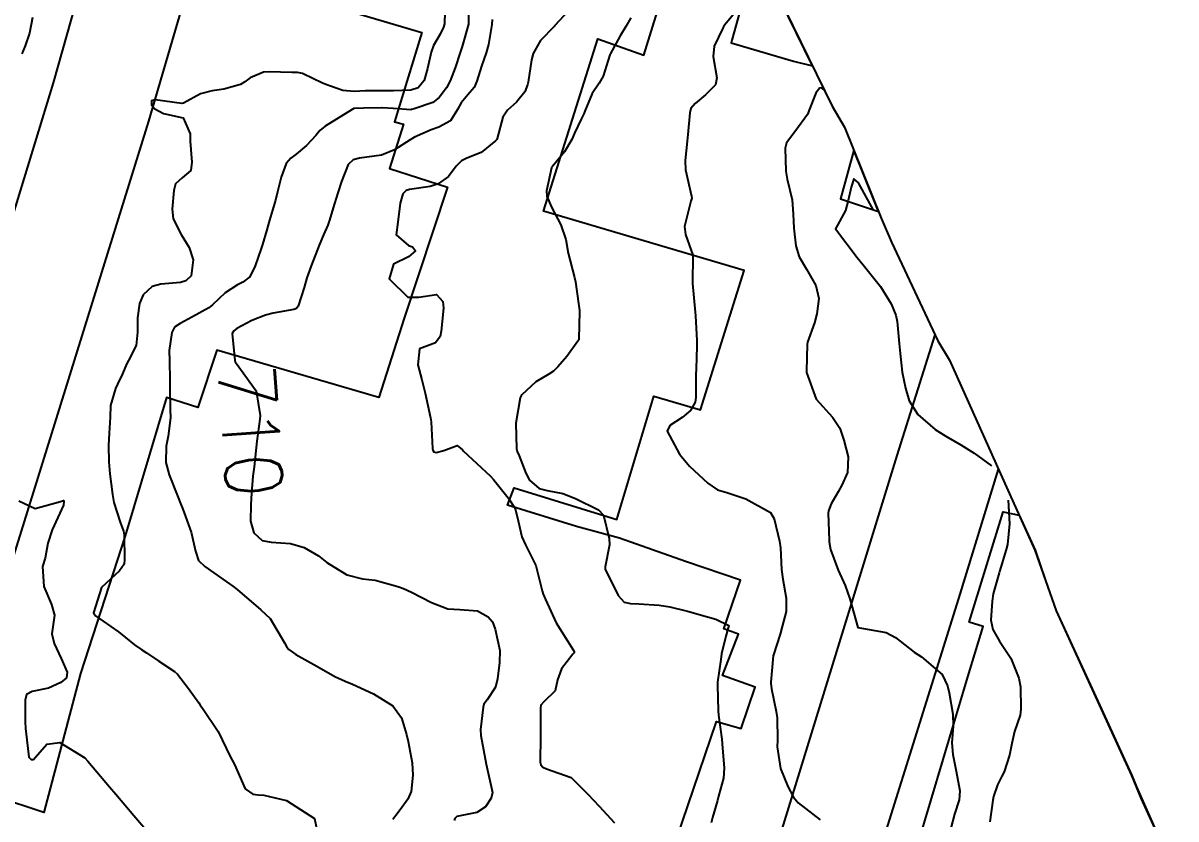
# Model space of a CAD drawing. Header units: metres. Extents: x 286371 to 293043, y 7462578 to 7466404.
# Drawn here: x 291765.8 to 291846.9, y 7463485.3 to 7463541.2 of the extents above; entities that cross this region are included whole.
import ezdxf
from ezdxf.enums import TextEntityAlignment as Align

# ---------------------------------------------------------------- set-up
doc = ezdxf.new("R2010")
doc.units = ezdxf.units.M
doc.header["$MEASUREMENT"] = 0
for name, color, linetype in [('Area', 45, 'Continuous'), ('Cotas', 45, 'Continuous'), ('Curvas de Nivel 1m', 11, 'Continuous'), ('Curvas de Nivel 5m', 15, 'Continuous'), ('Edificações', 30, 'Continuous'), ('Vias primárias', 230, 'Continuous')]:
    doc.layers.add(name, color=color, linetype=linetype)
doc.styles.add('Style-STANDARD', font='STANDARD.shx')

msp = doc.modelspace()

# ---------------------------------------------------------------- linework, layer by layer
at = {"layer": 'Area'}
msp.add_polyline3d([(291815.492, 7463550.14, 710.894), (291822.735, 7463535.368, 709.704), (291823.596, 7463533.902, 706.134), (291826.183, 7463527.496, 705.514), (291826.89, 7463525.809, 705.604), (291830.155, 7463518.865, 705.254), (291830.973, 7463517.516, 705.094), (291834.77, 7463509.059, 705.454), (291836.986, 7463504.165, 705.544), (291838.483, 7463499.882, 709.114), (291843.793, 7463488.299, 707.664), (291844.444, 7463486.716, 707.824), (291846.909, 7463481.333, 706.394)], dxfattribs=at)
at = {"layer": 'Curvas de Nivel 1m', "flags": 128}
for points, elevation in [([(291795.509, 7463542.849), (291795.441, 7463541.16), (291795.392, 7463540.93), (291795.153, 7463540.438), (291794.678, 7463539.635), (291794.525, 7463539.174), (291794.265, 7463538.029), (291794.015, 7463537.181), (291793.609, 7463536.674), (291793.094, 7463536.498), (291791.858, 7463536.447), (291791.092, 7463536.453), (291789.883, 7463536.452), (291789.091, 7463536.411), (291788.294, 7463536.472), (291787.098, 7463536.904), (291786.827, 7463537.016), (291786.228, 7463537.302), (291785.47, 7463537.668), (291785.12, 7463537.73), (291784.712, 7463537.739), (291783.121, 7463537.797), (291782.707, 7463537.774), (291781.769, 7463537.375), (291781.404, 7463537.084), (291781.107, 7463536.903), (291779.936, 7463536.567), (291779.1, 7463536.445), (291778.275, 7463536.248), (291777.086, 7463535.576), (291776.969, 7463535.563), (291775.089, 7463535.83), (291774.83, 7463535.737), (291774.829, 7463535.478), (291775.08, 7463535.175), (291775.672, 7463534.869), (291777.071, 7463534.548), (291777.549, 7463533.437), (291777.565, 7463532.916), (291777.672, 7463531.435), (291777.594, 7463530.847), (291776.997, 7463530.335), (291776.536, 7463529.909), (291776.414, 7463529.453), (291776.282, 7463528.137), (291776.374, 7463527.453), (291776.937, 7463526.339), (291777.497, 7463525.436), (291777.764, 7463524.579), (291777.621, 7463523.434), (291777.246, 7463523.081), (291776.887, 7463522.963), (291775.493, 7463522.857), (291774.882, 7463522.684), (291774.251, 7463522.106), (291773.991, 7463521.488), (291773.85, 7463520.488), (291773.859, 7463519.489), (291773.77, 7463518.54), (291773.227, 7463517.498), (291773.073, 7463517.227), (291772.79, 7463516.554), (291772.454, 7463515.834), (291772.296, 7463515.512), (291771.948, 7463514.325), (291771.927, 7463513.517), (291771.858, 7463512.387), (291771.812, 7463511.518), (291771.843, 7463510.372), (291771.907, 7463509.516), (291772.101, 7463508.074), (291772.195, 7463507.511), (291772.633, 7463506.115), (291772.875, 7463505.501), (291772.906, 7463505.213), (291772.944, 7463503.499), (291772.92, 7463503.169), (291772.582, 7463502.699), (291771.329, 7463501.529), (291770.749, 7463499.752), (291770.901, 7463499.539), (291772.517, 7463498.408), (291773.018, 7463498.011), (291773.652, 7463497.491), (291774.155, 7463497.147), (291774.486, 7463496.937), (291775.366, 7463496.355), (291776.467, 7463495.613), (291776.661, 7463495.441), (291777.449, 7463494.429), (291778.16, 7463493.419), (291778.274, 7463493.26), (291778.429, 7463493.048), (291779.527, 7463491.398), (291779.818, 7463490.819), (291780.378, 7463489.645), (291780.518, 7463489.382), (291780.672, 7463489.077), (291781.439, 7463487.368), (291781.979, 7463487.002), (291782.338, 7463486.944), (291782.75, 7463486.936), (291784.332, 7463486.554), (291786.314, 7463485.294), (291786.721, 7463483.288)], 712), ([(291797.162, 7463543.135), (291797.133, 7463541.167), (291797.129, 7463541.135), (291796.705, 7463539.577), (291796.559, 7463539.143), (291796.192, 7463538.074), (291795.857, 7463537.153), (291795.583, 7463536.671), (291795.086, 7463535.99), (291794.623, 7463535.63), (291793.329, 7463535.191), (291793.13, 7463535.136), (291793.073, 7463535.126), (291791.836, 7463535.213), (291791.075, 7463535.262), (291791.038, 7463535.262), (291789.754, 7463535.244), (291789.109, 7463535.219), (291789.073, 7463535.211), (291788.95, 7463535.134), (291787.054, 7463533.968), (291786.691, 7463533.658), (291786.405, 7463533.304), (291785.749, 7463532.598), (291785.024, 7463532.008), (291784.635, 7463531.715), (291784.307, 7463531.335), (291783.955, 7463530.385), (291783.706, 7463529.344), (291783.559, 7463528.762), (291783.147, 7463527.352), (291783.102, 7463527.202), (291782.944, 7463526.671), (291782.643, 7463525.644), (291782.553, 7463525.36), (291782.136, 7463524.135), (291781.747, 7463523.372), (291781.272, 7463522.995), (291780.885, 7463522.804), (291780.023, 7463522.251), (291779.128, 7463521.41), (291778.996, 7463521.278), (291778.861, 7463521.186), (291777.712, 7463520.571), (291776.844, 7463520.092), (291776.464, 7463519.826), (291776.267, 7463519.453), (291776.088, 7463518.183), (291776.095, 7463517.455), (291776.134, 7463516.104), (291776.12, 7463515.454), (291776.161, 7463514.045), (291776.165, 7463513.453), (291776.007, 7463512.173), (291775.859, 7463511.457), (291775.838, 7463510.316), (291776.076, 7463509.454), (291776.662, 7463507.965), (291776.875, 7463507.441), (291777.042, 7463507.045), (291777.628, 7463505.429), (291777.936, 7463504.093), (291778.154, 7463503.421), (291778.588, 7463502.994), (291779.847, 7463502.124), (291780.568, 7463501.624), (291780.877, 7463501.38), (291782.533, 7463499.961), (291783.188, 7463499.344), (291784.195, 7463497.633), (291784.354, 7463497.327), (291784.492, 7463497.159), (291784.985, 7463496.818), (291786.474, 7463495.99), (291787.734, 7463495.275), (291788.459, 7463494.944), (291788.982, 7463494.73), (291790.446, 7463494.055), (291791.813, 7463493.214), (291792.421, 7463492.367), (291792.769, 7463491.199), (291792.894, 7463490.699), (291793.175, 7463489.192), (291793.214, 7463488.339), (291793.117, 7463487.193), (291792.883, 7463486.649), (291792.325, 7463485.902), (291792.023, 7463485.504), (291791.822, 7463485.212)], 711), ([(291766.467, 7463541.605), (291766.263, 7463540.502), (291765.956, 7463539.612), (291765.706, 7463539.045)], 713), ([(291804.146, 7463542.064), (291803.216, 7463541.044), (291803.195, 7463541.012), (291803.163, 7463540.979), (291802.207, 7463540), (291801.69, 7463539.066), (291801.57, 7463538.625), (291801.344, 7463537.071), (291801.301, 7463536.872), (291801.094, 7463536.378), (291800.522, 7463535.644), (291799.888, 7463535.092), (291799.553, 7463534.611), (291799.161, 7463533.103), (291799.124, 7463533.022), (291799.041, 7463532.927), (291798.036, 7463532.112), (291797.023, 7463531.707), (291796.638, 7463531.522), (291796.269, 7463531.146), (291795.739, 7463530.417), (291794.995, 7463529.908), (291794.436, 7463529.729), (291792.989, 7463529.517), (291792.75, 7463529.435), (291792.513, 7463529.202), (291792.321, 7463528.554), (291792.167, 7463527.21), (291792.046, 7463526.318), (291792.93, 7463525.584), (291793.203, 7463525.474), (291793.415, 7463525.195), (291792.918, 7463524.77), (291791.868, 7463524.262), (291791.561, 7463523.224), (291792.875, 7463521.933), (291793.64, 7463521.954), (291794.879, 7463522.135), (291795.342, 7463521.636), (291795.389, 7463521.164), (291795.223, 7463519.55), (291795.148, 7463519.168), (291794.828, 7463518.738), (291793.703, 7463518.309), (291793.586, 7463517.193), (291793.848, 7463516.129), (291794.095, 7463515.185), (291794.466, 7463513.461), (291794.503, 7463513.178), (291794.599, 7463511.292), (291794.632, 7463511.176), (291794.712, 7463511.065), (291794.86, 7463511.024), (291795.412, 7463511.164), (291796.353, 7463511.516), (291796.715, 7463511.197), (291796.774, 7463511.144), (291798.679, 7463509.348), (291798.896, 7463509.111), (291799.927, 7463507.823), (291800.418, 7463507.088), (291800.631, 7463506.214), (291800.882, 7463505.08), (291801.153, 7463504.529), (291801.877, 7463503.065), (291802.329, 7463501.286), (291802.396, 7463501.057), (291802.548, 7463500.68), (291803.317, 7463499.043), (291804.496, 7463497.155), (291804.571, 7463497.023), (291804.577, 7463496.939), (291804.491, 7463496.847), (291803.692, 7463495.82), (291803.402, 7463495.04), (291803.237, 7463494.258), (291802.441, 7463493.497), (291802.24, 7463493.255), (291802.203, 7463493.058), (291802.206, 7463491.259), (291802.206, 7463491.057), (291802.193, 7463489.241), (291802.223, 7463489.057), (291802.372, 7463488.895), (291802.634, 7463488.787), (291804.361, 7463488.163), (291805.532, 7463487.007), (291806.331, 7463486.145), (291807.405, 7463484.978)], 709), ([(291808.551, 7463541.586), (291808.208, 7463540.969), (291807.821, 7463540.308), (291807.136, 7463539.082), (291807.101, 7463539.019), (291807.09, 7463538.985), (291806.617, 7463537.487), (291806.331, 7463536.996), (291805.839, 7463536.257), (291805.328, 7463535.011), (291805.25, 7463534.833), (291805.066, 7463534.465), (291804.602, 7463533.47), (291804.399, 7463533.024), (291803.894, 7463532.169), (291803.015, 7463531.111), (291802.99, 7463531.069), (291802.979, 7463531.045), (291802.627, 7463529.412), (291802.64, 7463529.05), (291802.973, 7463528.277), (291803.641, 7463527.034), (291803.98, 7463525.987), (291804.15, 7463525.026), (291804.586, 7463523.332), (291804.659, 7463523.018), (291804.871, 7463521.498), (291804.94, 7463521.013), (291804.942, 7463520.934), (291804.913, 7463519.013), (291804.898, 7463518.948), (291804.831, 7463518.841), (291804.069, 7463517.772), (291803.424, 7463517.035), (291803.108, 7463516.731), (291802.796, 7463516.519), (291801.866, 7463515.981), (291800.888, 7463515.073), (291800.836, 7463515.01), (291800.771, 7463514.869), (291800.479, 7463513.08), (291800.521, 7463511.274), (291800.571, 7463511.086), (291800.699, 7463510.779), (291801.185, 7463509.577), (291801.424, 7463509.069), (291802.1, 7463508.49), (291802.664, 7463508.353), (291803.774, 7463508.146), (291804.656, 7463507.784), (291806.291, 7463506.99), (291806.638, 7463506.614), (291807.039, 7463504.978), (291807.068, 7463504.517), (291806.749, 7463502.982), (291806.756, 7463502.807), (291807.666, 7463500.968), (291808.084, 7463500.5), (291808.546, 7463500.393), (291809.115, 7463500.376), (291810.544, 7463500.278), (291811.295, 7463500.161), (291812.538, 7463499.856), (291813.944, 7463499.462), (291814.531, 7463499.299), (291815.463, 7463498.85), (291815.251, 7463498.115), (291814.944, 7463496.858), (291814.886, 7463496.46), (291814.656, 7463494.862), (291814.652, 7463494.671), (291814.707, 7463492.86), (291814.739, 7463492.55), (291814.959, 7463490.856), (291815.009, 7463490.241), (291815.126, 7463488.853), (291815.09, 7463488.123), (291814.737, 7463486.859), (291814.65, 7463486.547), (291814.314, 7463485.351), (291814.21, 7463484.972)], 708), ([(291815.975, 7463542.06), (291815.168, 7463541.099), (291815.081, 7463540.95), (291815.039, 7463540.866), (291814.425, 7463539.595), (291814.361, 7463538.876), (291814.609, 7463537.375), (291814.516, 7463536.873), (291813.803, 7463536.174), (291813.084, 7463535.552), (291812.779, 7463535.198), (291812.704, 7463534.9), (291812.57, 7463533.382), (291812.519, 7463532.902), (291812.381, 7463531.547), (291812.4, 7463530.904), (291812.837, 7463529.046), (291812.847, 7463528.897), (291812.784, 7463528.7), (291812.329, 7463526.904), (291812.399, 7463526.356), (291812.924, 7463524.894), (291812.894, 7463522.894), (291813.088, 7463520.891), (291813.108, 7463520.642), (291813.208, 7463518.889), (291813.201, 7463518.506), (291813.157, 7463516.889), (291813.142, 7463516.535), (291813.132, 7463514.889), (291813.092, 7463514.557), (291812.75, 7463513.978), (291812.173, 7463513.473), (291811.294, 7463512.916), (291811.127, 7463512.519), (291811.994, 7463510.905), (291812.691, 7463510.055), (291813.986, 7463508.875), (291814.667, 7463508.406), (291815.321, 7463508.198), (291816.658, 7463507.761), (291818.384, 7463506.808), (291818.637, 7463506.362), (291819.015, 7463504.798), (291819.081, 7463504.323), (291819.168, 7463502.796), (291819.249, 7463502.119), (291819.496, 7463500.79), (291819.482, 7463499.849), (291819.213, 7463498.794), (291819.075, 7463498.237), (291818.598, 7463496.803), (291818.578, 7463496.718), (291818.477, 7463495.659), (291818.408, 7463494.862), (291818.407, 7463494.805), (291818.458, 7463494.407), (291818.785, 7463492.799), (291818.858, 7463492.368), (291818.879, 7463490.797), (291818.862, 7463490.33), (291819.096, 7463488.794), (291819.604, 7463487.531), (291819.995, 7463486.78), (291820.328, 7463486.378), (291821.87, 7463485.192)], 707), ([(291822.254, 7463536.444), (291821.963, 7463536.651), (291821.844, 7463536.641), (291821.568, 7463536.294), (291821.078, 7463535.039), (291821.019, 7463534.831), (291820.991, 7463534.776), (291820.175, 7463533.67), (291819.523, 7463532.797), (291819.406, 7463532.431), (291819.453, 7463530.798), (291819.564, 7463530.238), (291819.909, 7463528.791), (291819.982, 7463527.776), (291820.021, 7463526.788), (291820.178, 7463525.543), (291820.409, 7463524.782), (291820.907, 7463523.91), (291821.57, 7463522.764), (291821.776, 7463521.855), (291821.641, 7463520.763), (291821.475, 7463520.135), (291821, 7463518.772), (291820.972, 7463518.622), (291820.918, 7463516.773), (291820.927, 7463516.638), (291821.596, 7463514.762), (291822.746, 7463513.511), (291823.273, 7463512.736), (291823.555, 7463511.899), (291823.842, 7463510.727), (291823.81, 7463509.605), (291823.403, 7463508.734), (291823.145, 7463508.259), (291822.654, 7463507.402), (291822.466, 7463506.927), (291822.45, 7463506.747), (291822.507, 7463504.855), (291822.513, 7463504.746), (291822.606, 7463504.198), (291823.158, 7463502.736), (291823.629, 7463501.667), (291823.967, 7463500.723), (291824.524, 7463498.714), (291826.519, 7463498.367), (291827.173, 7463498.016), (291828.499, 7463496.987), (291829.006, 7463496.647), (291830.47, 7463495.412), (291830.839, 7463494.619), (291830.95, 7463494.113), (291831.206, 7463492.613), (291831.24, 7463491.783), (291831.154, 7463490.613), (291831.203, 7463489.791), (291831.447, 7463488.608), (291831.715, 7463487.232), (291831.666, 7463486.604), (291831.339, 7463485.589), (291831.082, 7463484.613)], 706), ([(291765.497, 7463507.622), (291766.646, 7463507.075), (291768.444, 7463507.569), (291768.655, 7463507.636), (291768.671, 7463507.564), (291768.65, 7463507.32), (291767.848, 7463505.586), (291767.544, 7463504.657), (291767.353, 7463503.593), (291767.181, 7463503), (291767.27, 7463501.594), (291767.799, 7463500.332), (291768.019, 7463499.582), (291767.817, 7463498.282), (291767.98, 7463497.582), (291768.488, 7463496.536), (291768.896, 7463495.568), (291768.857, 7463495.178), (291768.46, 7463494.847), (291767.591, 7463494.448), (291766.453, 7463494.216), (291766.047, 7463494.013), (291765.951, 7463493.612), (291765.947, 7463492.078), (291765.969, 7463491.611), (291766.178, 7463489.807), (291766.215, 7463489.607), (291766.371, 7463489.423), (291766.529, 7463489.445), (291766.681, 7463489.6), (291767.475, 7463490.501), (291768.39, 7463490.639), (291770.138, 7463489.548), (291770.371, 7463489.313), (291771.892, 7463487.521), (291772.336, 7463486.998), (291773.606, 7463485.495), (291774.302, 7463484.668)], 713)]:
    msp.add_lwpolyline(points, dxfattribs=dict(at, elevation=elevation))
at = {"layer": 'Curvas de Nivel 5m', "flags": 128}
for points, elevation in [([(291798.801, 7463541.478), (291798.776, 7463541.11), (291798.544, 7463539.713), (291798.384, 7463539.116), (291798.06, 7463538.18), (291797.726, 7463537.125), (291797.533, 7463536.693), (291797.09, 7463536.175), (291796.618, 7463535.604), (291796.362, 7463535.145), (291795.867, 7463534.347), (291795.055, 7463533.886), (291794.518, 7463533.707), (291793.334, 7463533.19), (291793.152, 7463533.083), (291793.041, 7463533.003), (291791.938, 7463532.303), (291791.024, 7463531.918), (291789.481, 7463531.715), (291789.019, 7463531.591), (291788.668, 7463531.27), (291788.194, 7463530.078), (291787.957, 7463529.28), (291787.717, 7463528.539), (291787.341, 7463527.289), (291787.242, 7463526.998), (291786.939, 7463526.319), (291786.631, 7463525.596), (291786.523, 7463525.3), (291786.078, 7463524.136), (291785.77, 7463523.311), (291785.568, 7463522.63), (291785.153, 7463521.32), (291785.042, 7463521.141), (291784.86, 7463521.066), (291783.387, 7463520.815), (291782.854, 7463520.681), (291781.905, 7463520.312), (291780.839, 7463519.746), (291780.637, 7463519.587), (291780.508, 7463519.389), (291780.706, 7463517.485), (291780.735, 7463517.385), (291780.803, 7463517.293), (291782.194, 7463515.363), (291782.48, 7463513.626), (291782.449, 7463513.359), (291782.26, 7463511.822), (291782.207, 7463511.362), (291782.05, 7463510.008), (291781.976, 7463509.365), (291781.874, 7463508.158), (291781.827, 7463507.367), (291781.8, 7463506.203), (291782.041, 7463505.363), (291782.616, 7463504.836), (291783.252, 7463504.707), (291784.614, 7463504.622), (291785.575, 7463504.339), (291786.593, 7463503.756), (291787.179, 7463503.286), (291788.571, 7463502.42), (291789.671, 7463502.144), (291790.566, 7463502.042), (291792.169, 7463501.601), (291792.558, 7463501.457), (291793.126, 7463501.196), (291794.543, 7463500.463), (291795.675, 7463500.019), (291796.537, 7463499.988), (291797.772, 7463499.889), (291798.529, 7463499.457), (291798.819, 7463499.11), (291799.015, 7463498.608), (291799.334, 7463497.102), (291799.323, 7463496.26), (291799.181, 7463495.104), (291799.042, 7463494.519), (291798.442, 7463493.632), (291798.221, 7463493.334), (291798.16, 7463493.119), (291797.981, 7463491.551), (291798.002, 7463491.12), (291798.374, 7463489.114), (291798.831, 7463487.107), (291798.732, 7463486.715), (291798.329, 7463486.106), (291797.737, 7463485.709), (291796.318, 7463485.432), (291796.187, 7463485.275), (291796.128, 7463485.147)], 710), ([(291825.624, 7463528.064), (291824.579, 7463529.99), (291824.242, 7463530.255), (291824.059, 7463529.668), (291823.858, 7463528.731), (291823.66, 7463528.048), (291822.954, 7463526.744), (291824.488, 7463524.721), (291824.906, 7463524.208), (291826.127, 7463522.696), (291826.866, 7463521.466), (291827.196, 7463520.679), (291827.289, 7463520.236), (291827.441, 7463518.675), (291827.503, 7463517.985), (291827.657, 7463516.671), (291827.894, 7463515.551), (291828.148, 7463514.664), (291828.75, 7463513.689), (291829.972, 7463512.636), (291830.727, 7463512.163), (291831.767, 7463511.56), (291832.71, 7463510.978), (291833.944, 7463510.074)], 705), ([(291835.104, 7463507.664), (291835.194, 7463505.997), (291835.058, 7463504.558), (291834.966, 7463504.202), (291834.59, 7463502.961), (291834.502, 7463502.649), (291834.48, 7463502.566), (291834.06, 7463501.073), (291833.974, 7463500.573), (291833.883, 7463499.225), (291834.023, 7463498.572), (291834.508, 7463497.753), (291835.289, 7463496.552), (291835.856, 7463495.151), (291835.962, 7463494.542), (291836.007, 7463492.965), (291835.94, 7463492.542), (291835.557, 7463491.397), (291835.357, 7463490.55), (291835.202, 7463489.732), (291834.815, 7463488.558), (291834.666, 7463488.254), (291834.35, 7463487.653), (291834.075, 7463486.832), (291834.038, 7463486.569), (291833.827, 7463485.056)], 705)]:
    msp.add_lwpolyline(points, dxfattribs=dict(at, elevation=elevation))
at = {"layer": 'Edificações', "elevation": 713.411}
for points in [[(291816.556, 7463543.227), (291815.656, 7463540.019), (291815.614, 7463539.83), (291820.007, 7463538.542), (291821.339, 7463538.215), (291816.784, 7463547.505)], [(291811.38, 7463482.656), (291814.576, 7463492.114), (291816.313, 7463491.623), (291817.31, 7463494.531), (291815.006, 7463495.344), (291816.134, 7463498.249), (291815.111, 7463498.614), (291816.281, 7463502.034), (291812.395, 7463503.346), (291807.759, 7463504.993), (291804.738, 7463505.808), (291799.874, 7463507.328), (291800.349, 7463508.548), (291807.57, 7463506.319), (291810.178, 7463514.991), (291813.465, 7463514.012), (291816.543, 7463523.826), (291802.411, 7463527.979), (291806.23, 7463540.109), (291809.481, 7463538.971), (291811.268, 7463544.717)], [(291785.515, 7463543.047), (291793.846, 7463540.562), (291791.943, 7463534.268), (291792.558, 7463534.106), (291791.586, 7463530.981), (291795.672, 7463529.674), (291792.624, 7463520.46), (291790.836, 7463514.885), (291779.438, 7463518.224), (291778.097, 7463514.194), (291775.903, 7463514.884), (291772.981, 7463505.15), (291769.834, 7463495.473), (291767.259, 7463485.707), (291763.852, 7463486.841)]]:
    msp.add_lwpolyline(points, dxfattribs=at)
at = {"layer": 'Edificações', "elevation": 705.978}
msp.add_lwpolyline([(291824.249, 7463532.285), (291823.31, 7463528.853), (291825.995, 7463527.962), (291824.89, 7463530.699), (291824.249, 7463532.285)], close=True, dxfattribs=at)
at = {"layer": 'Edificações'}
msp.add_lwpolyline([(291827.934, 7463480.716), (291832.259, 7463495.237), (291833.356, 7463498.795), (291832.372, 7463499.098), (291834.758, 7463506.838), (291835.886, 7463506.612), (291835.886, 7463506.612), (291836.994, 7463504.165), (291837.742, 7463502.023), (291838.491, 7463499.882), (291841.146, 7463494.09), (291843.801, 7463488.299), (291844.127, 7463487.508), (291845.685, 7463484.025)], dxfattribs=at)
at = {"layer": 'Vias primárias'}
for points in [[(291682.134, 7463514.826), (291688.897, 7463518.935), (291693.448, 7463513.194), (291734.479, 7463462.759, 0.67527), (291745.31, 7463464.85), (291754.98, 7463494.657), (291767.933, 7463537.021), (291772.049, 7463551.537, 0.327836), (291766.135, 7463567.376, 0.000401), (291762.074, 7463570.031), (291741.922, 7463581.269, -0.20626), (291723.161, 7463605.681, -0.036707), (291721.059, 7463617.562, 0.081727), (291718.223, 7463628.022), (291706.855, 7463653.073)], [(291154.707, 7463553.72), (291187.373, 7463559.851), (291217.137, 7463567.309), (291239.666, 7463573.621), (291294.247, 7463588.913, -0.024627), (291323.7, 7463596.39, -0.079731), (291382.105, 7463601.728, -0.04022), (291451.912, 7463584.119, -0.0211), (291494.43, 7463568.73, -0.125582), (291630.036, 7463477.128, 0.006089), (291714.73, 7463374.295), (291732.559, 7463354.386, 0.031385), (291743.507, 7463343.606, 0.329747), (291763.815, 7463342.021, 0.061276), (291772.942, 7463349.425, 0.081559), (291785.277, 7463367.296), (291794.097, 7463382.652), (291807.785, 7463424.533), (291831.644, 7463500.745), (291834.418, 7463509.844)]]:
    msp.add_lwpolyline(points, format="xyb", dxfattribs=at)
at = {"layer": 'Vias primárias', "elevation": 705.275}
msp.add_lwpolyline([(291829.954, 7463519.294), (291827.267, 7463510.807), (291813.542, 7463466.185), (291796.841, 7463415.344), (291795.622, 7463410.782), (291792.74, 7463401.915, -0.640843), (291785.289, 7463401.041), (291753.988, 7463438.784), (291751.504, 7463442.212, -0.232484), (291749.675, 7463452.844), (291755.209, 7463471.831), (291774.662, 7463534.317), (291778.735, 7463548.256, 0.386333), (291766.648, 7463573.085), (291742.726, 7463588.141, -0.386305), (291741.526, 7463592.451), (291744.34, 7463599.432), (291741.15, 7463606.008), (291731.756, 7463605.669, -0.397614), (291730.253, 7463606.99), (291729.406, 7463611.417, 0.117876), (291720.823, 7463640.877)], format="xyb", dxfattribs=at)

# ---------------------------------------------------------------- texts
at = {"layer": 'Cotas', "style": 'Style-STANDARD'}
msp.add_text('710', height=4, rotation=274.12683, dxfattribs=at).set_placement((291781.808, 7463512.53, 710), align=Align.MIDDLE_CENTER)

doc.saveas('drawing.dxf')
